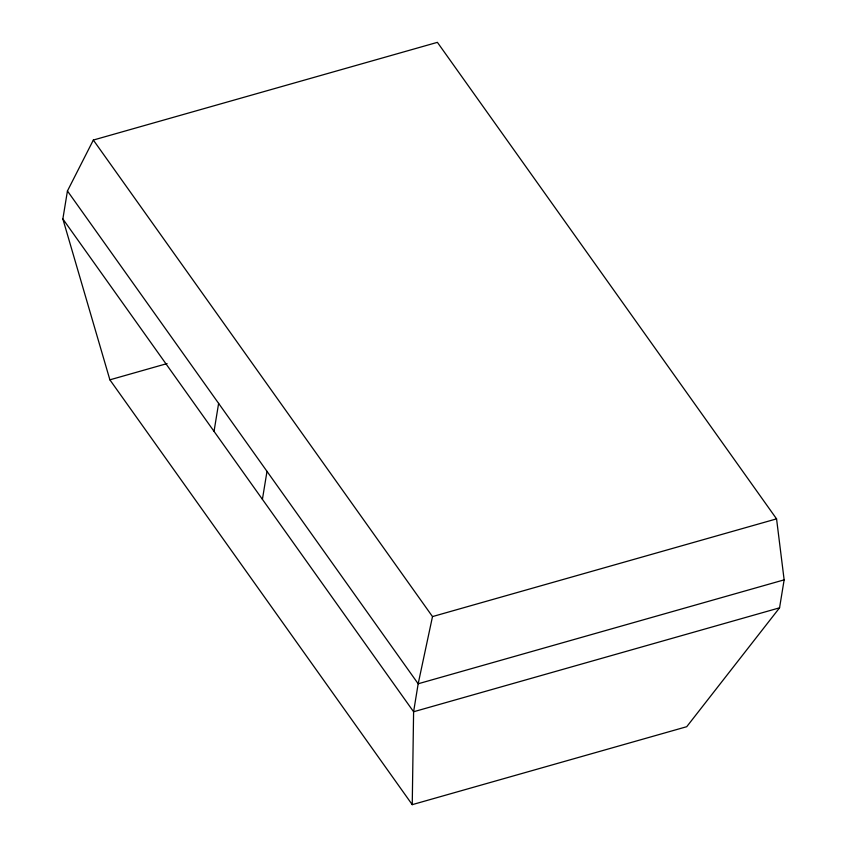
<?xml version="1.0" encoding="UTF-8"?>
<svg xmlns="http://www.w3.org/2000/svg" width="847" height="847" viewBox="0 0 847 847"><rect width="100%" height="100%" fill="white"/><g stroke="black" fill="none" stroke-linecap="round" stroke-linejoin="round"><path stroke-width="1.27" d="M412.245 804.65L413.601 711.755L418.174 683.773L432.499 616.584L93.339 140.051L437.401 42.35L776.561 518.872L784.142 579.856L779.558 607.828L686.726 726.705L412.245 804.65L109.888 379.827L62.858 218.95L67.442 190.977L93.339 140.051M214.037 431.367L218.621 403.394M262.411 499.338L266.996 471.366M109.888 379.827L167.071 363.585M432.499 616.584L776.561 518.872M784.142 579.856L418.174 683.773L67.442 190.977M779.558 607.828L413.601 711.755L62.858 218.95"/></g></svg>
